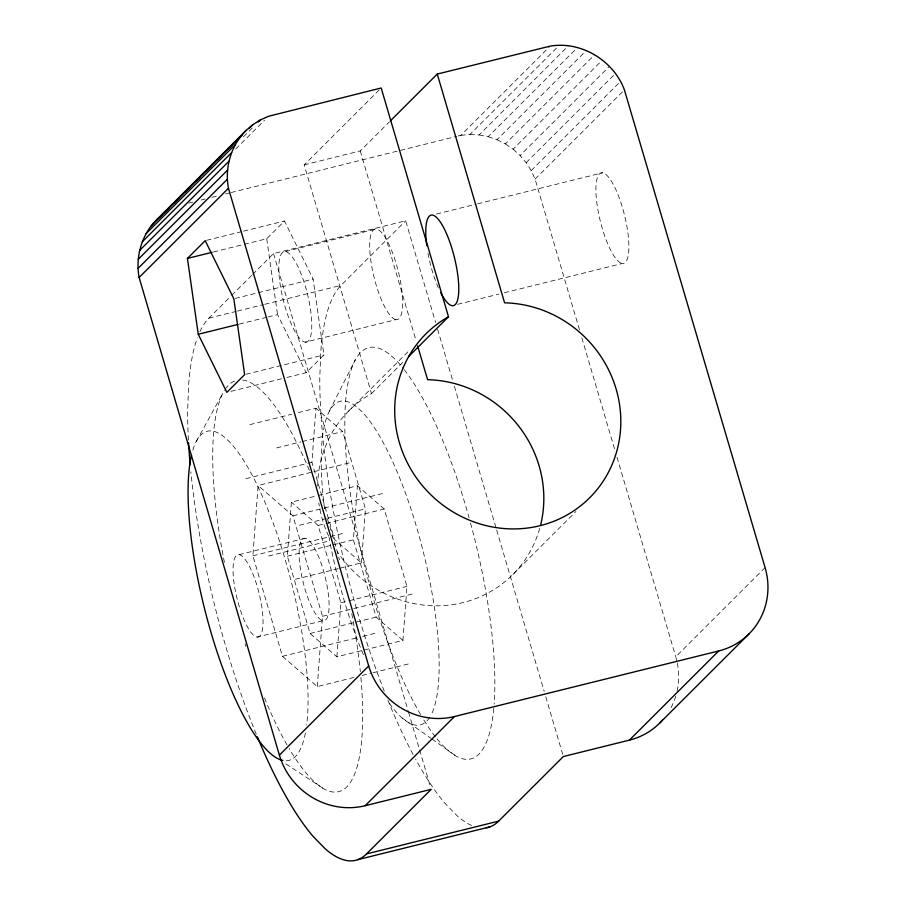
<?xml version="1.0" encoding="UTF-8"?>
<svg xmlns="http://www.w3.org/2000/svg" width="906" height="906" viewBox="0 0 906 906"><rect width="100%" height="100%" fill="white"/><g stroke="black" fill="none" stroke-linecap="round" stroke-linejoin="round"><path stroke-width="0.68" stroke-dasharray="4.53 3.4" d="M354.008 677.45L317.281 686.567L282.468 656.295L252.887 555.763L258.108 485.514L312.513 472.003M318.334 495.457L357.428 485.752L384.212 509.036L406.964 586.375L402.944 640.406L336.885 656.805L310.101 633.52L287.349 556.193L291.37 502.151L316.987 495.797M339.863 568.243L361.437 562.886L334.654 539.602L311.902 462.275L315.922 408.232L297.043 412.921M317.281 686.567L322.513 616.307L292.921 515.786L258.108 485.514M336.885 656.805L340.905 602.762L318.142 525.435L291.37 502.151M402.944 640.406L376.171 617.122L353.408 539.795L357.428 485.752M361.437 562.886L365.458 508.844L342.695 431.516L315.922 408.232M329.331 411.131L355.175 360.078M196.342 441.347L223.046 392.876M243.454 136.795L254.371 125.9M235.719 149.003L264.507 120.26M317.7 486.103A115.855 110.215 45 0 1 371.494 393.623L304.178 164.869L380.169 88.981M213.408 251.981L266.715 238.754L284.495 220.996L313.102 279.082L323.918 354.937L306.137 372.694L286.998 377.44M304.178 164.869L360.26 150.951L389.252 121.993M199.886 331.755A282.559 75.56 76.1 0 1 208.856 318.165L230.758 296.307M231.743 295.311L251.653 275.435M252.649 274.45L273.544 253.578L405.673 220.792L435.605 322.513M458.108 136.002L460.837 135.322L549.161 47.123M460.837 135.322L469.931 134.484L559.251 45.3M469.931 134.484L479.104 134.96L568.424 45.764M479.104 134.96L488.187 136.704L577.507 47.52M384.269 691.153A282.559 75.56 76.1 0 1 319.784 378.176L320.747 352.015A282.559 75.56 76.1 0 1 340.984 285.379L405.673 220.792M488.187 136.704L496.998 139.717L586.318 50.521M496.998 139.717L505.367 143.907L594.687 54.722M505.367 143.907L513.113 149.207L602.433 60.023M579.455 329.727L535.095 179.105L531.188 170.611L526.148 162.695L520.089 155.515L609.41 66.331M526.148 162.695L615.468 73.511M531.188 170.611L620.508 81.427M535.095 179.105L624.415 89.909M348.595 411.086L409.603 350.169M371.494 393.623L404.495 360.679M512.932 574.427L575.933 511.516M677.054 661.822A70.645 67.203 45 0 0 675.763 656.771L765.083 567.586M188.72 203.103L192.819 202.083M201.03 200.045L205.13 199.014M211.97 197.315L218.81 195.617M225.639 193.907L229.75 192.887M231.109 192.548L456.737 136.342M206.591 240.328L242.129 231.517M243.499 231.177L284.495 220.996M285.39 251.528L376.262 228.969M436.454 214.031L476.25 204.156M477.621 203.816L602.49 172.831M235.198 298.425L313.102 279.082M208.856 318.165L236.104 311.404M237.463 311.064L263.352 304.643M264.711 304.303L340.984 285.379M239.263 324.099L266.602 317.315M267.972 316.975L277.542 314.597L306.137 372.694M305.254 342.162A46.625 12.469 76.1 0 0 301.766 275.605A46.625 12.469 76.1 0 0 278.935 272.763A46.625 12.469 76.1 0 0 305.254 342.162L396.126 319.614A46.625 12.469 76.1 0 0 392.638 253.046A46.625 12.469 76.1 0 0 369.807 250.215A46.625 12.469 76.1 0 0 396.126 319.614M457.7 304.325L498.866 294.11M504.348 292.751L622.354 263.465A46.625 12.469 76.1 0 0 618.877 196.908A46.625 12.469 76.1 0 0 596.035 194.065A46.625 12.469 76.1 0 0 622.354 263.465M246.013 374.269L323.918 354.937M230.962 391.347L281.54 378.799M249.852 424.631L291.653 414.257M276.636 447.915L300.905 441.89M302.253 441.562L342.695 431.516M245.832 478.674L306.5 463.612M307.847 463.283L311.902 462.275M313.884 471.675L350.599 462.558M292.921 515.786L322.853 508.357M324.212 508.017L385.412 492.83M299.399 525.242L326.353 518.549M327.712 518.221L365.458 508.844M318.142 525.435L324.892 523.759M326.239 523.43L384.212 509.036M239.025 554.676L305.096 538.277M252.887 555.763L329.059 536.862M330.418 536.522L345.379 532.807M268.595 556.001L329.263 540.939M287.349 556.193L331.834 545.152M333.182 544.812L353.408 539.795M295.367 579.285L338.516 568.583M340.905 602.762L347.644 601.097M348.991 600.757L406.964 586.375M322.513 616.307L352.434 608.877M353.793 608.549L415.005 593.351M257.089 637.077A42.389 11.336 76.1 0 0 253.929 576.556A42.389 11.336 76.1 0 0 233.17 573.985A42.389 11.336 76.1 0 0 257.089 637.077L323.159 620.678A42.389 11.336 76.1 0 0 319.988 560.168A42.389 11.336 76.1 0 0 299.229 557.586A42.389 11.336 76.1 0 0 323.159 620.678M310.101 633.52L376.171 617.122M282.468 656.295L357.281 637.722M362.717 636.374L374.959 633.339M362.174 675.423L371.687 673.056M373.057 672.728L409.772 663.611M285.854 763.883L324.654 789.296M402.298 718.096L430.826 738.22M431.879 738.945L456.771 756.51M513.113 149.207L520.089 155.515M581.856 337.87L615.015 450.509M617.02 457.292L675.763 656.771M437.598 329.297L452.774 380.837M454.37 386.262L496.284 528.674M496.681 530.033L544.189 691.425M545.786 696.85L563.351 756.533M360.26 150.951L416.024 340.452M273.544 253.578L408.062 710.655M408.47 712.014L419.24 748.628M419.648 749.987L430.814 787.971M266.715 238.754L277.542 314.597M360.894 677.462A211.925 56.67 76.1 0 1 289.15 748.549M287.043 744.936A211.925 56.67 76.1 0 1 263.997 696.839M245.877 646.499A211.925 56.67 76.1 0 1 245.062 643.917M224.416 562.456A211.925 56.67 76.1 0 1 224.518 390.316M225.288 389.138A211.925 56.67 76.1 0 1 235.107 380.826M242.548 380.033A211.925 56.67 76.1 0 1 310.373 472.717M327.462 519.149A211.925 56.67 76.1 0 1 339.478 559.829M351.766 613.634A211.925 56.67 76.1 0 1 360.35 671.742M192.808 450.18A169.535 45.334 76.1 0 1 266.364 505.616A169.535 45.334 76.1 0 1 306.67 725.049M305.413 732.954A169.535 45.334 76.1 0 1 284.19 760.666M493.781 708.333A211.925 56.67 76.1 0 1 436.228 737.812M435.424 736.805A211.925 56.67 76.1 0 1 423.374 719.262M420.565 714.574A211.925 56.67 76.1 0 1 345.288 442.581A211.925 56.67 76.1 0 1 403.43 368.674M404.223 369.693A211.925 56.67 76.1 0 1 469.059 517.688M470.52 523.022A211.925 56.67 76.1 0 1 494.132 704.166M429.693 717.359A166.715 44.575 76.1 0 1 387.383 700.497M363.351 654.608A166.715 44.575 76.1 0 1 329.048 537.439M324.541 508.776A166.715 44.575 76.1 0 1 385.843 447.553A166.715 44.575 76.1 0 1 431.052 715.038M256.262 734.2A282.559 75.56 76.1 0 1 190.838 471.766M188.391 440.112A282.559 75.56 76.1 0 1 187.655 410.962L188.618 384.812A282.559 75.56 76.1 0 1 197.395 337.825M471.596 825.479A282.559 75.56 76.1 0 1 457.304 815.989L444.869 803.203A282.559 75.56 76.1 0 1 415.684 759.285M413.057 754.438A282.559 75.56 76.1 0 1 387.87 700.145M677.314 663.101A70.645 67.203 45 0 1 677.054 691.221M675.763 696.136A70.645 67.203 45 0 1 670.349 708.934M539.704 528.391A115.855 110.215 45 0 1 449.24 605.083A115.855 110.215 45 0 1 337.383 551.777M328.697 536.261A115.855 110.215 45 0 1 318.81 502.966M438.391 287.87A46.625 12.469 76.1 0 1 427.791 252.185"/><path stroke-width="1.36" d="M257.304 736.714A282.559 75.56 76.1 0 0 312.751 836L325.175 848.775A282.559 75.56 76.1 0 0 366.534 853.905L431.222 789.319L365.152 805.717A70.645 67.203 45 0 1 279.388 755.14L139.128 277.463C135.243 256.806 141.687 234.461 156.749 219.637L246.07 130.453L252.819 124.7L260.328 119.954L268.47 116.296L381.177 87.984L448.504 316.738A115.855 110.215 45 0 0 437.553 500.882A115.855 110.215 45 0 0 615.049 456.839A115.855 110.215 45 0 0 504.585 302.819L437.258 74.066L550.157 46.127C581.256 40.838 613.577 60.543 624.415 89.909L765.083 567.586A70.645 67.203 45 0 1 718.73 650.95L629.41 740.134L563.351 756.533L498.662 821.119A282.559 75.56 76.1 0 1 486.363 827.801M718.73 650.95L454.472 716.533A70.645 67.203 45 0 1 368.708 665.955L228.448 188.267C224.563 167.621 231.007 145.266 246.07 130.453M150.883 226.296L240.203 137.112M164.484 212.899L169.445 207.938M174.416 202.989L179.377 198.029M185.334 192.083L190.294 187.134M196.24 181.177L200.215 177.214M206.172 171.268L211.132 166.319M217.089 160.373L221.053 156.41M228.006 149.467L231.97 145.504M237.927 139.558L241.902 135.594M248.844 128.663L252.819 124.7M146.025 233.737L235.345 144.552M258.346 121.936L260.328 119.954M142.253 241.823L231.574 152.638M139.649 250.396L228.969 161.211M138.244 259.309L227.565 170.113M138.063 268.38L227.383 179.195M139.128 277.463L228.448 188.267M187.44 258.425L205.22 240.668L233.827 298.765L244.643 374.608L226.862 392.366L198.255 334.269L187.44 258.425L212.049 252.321M390.26 120.996L437.258 74.066M408.504 356.681L448.504 316.738M279.388 755.14L368.708 665.955M365.152 805.717L454.472 716.533M659.795 722.965L749.115 633.781M156.749 219.637L162.525 214.711M198.255 334.269L237.904 324.439M366.534 853.905L498.662 821.119M357.825 859.647L489.953 826.85M417.621 345.865L427.587 379.705A115.855 110.215 45 0 1 540.757 524.381M282.921 760.462A169.535 45.334 76.1 0 1 211.868 635.344A169.535 45.334 76.1 0 1 191.54 454.914M190.158 464.71A282.559 75.56 76.1 0 1 188.539 442.774M662.377 720.213A70.645 67.203 45 0 1 629.41 740.134M426.771 245.662A46.625 12.469 76.1 0 1 438.991 220.181A46.625 12.469 76.1 0 1 458.764 287.202A46.625 12.469 76.1 0 1 440.588 292.468"/></g></svg>
